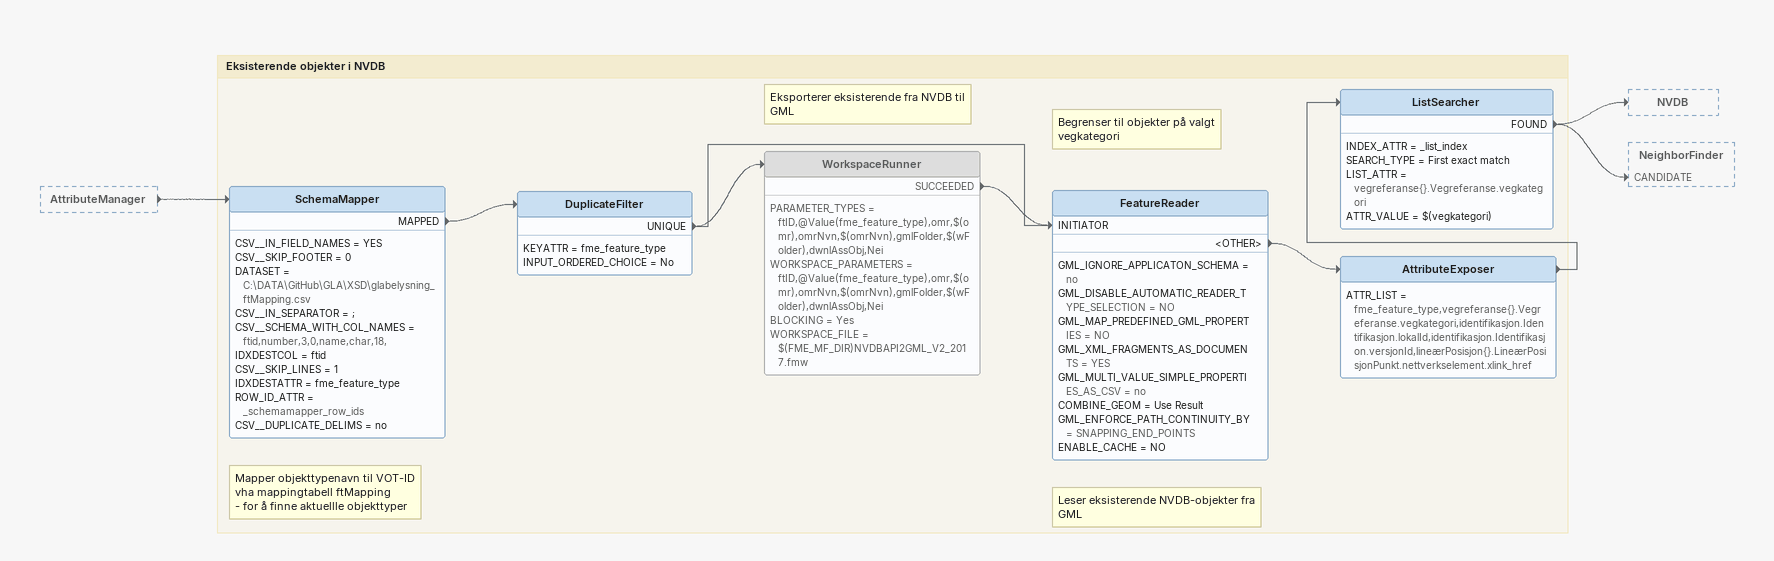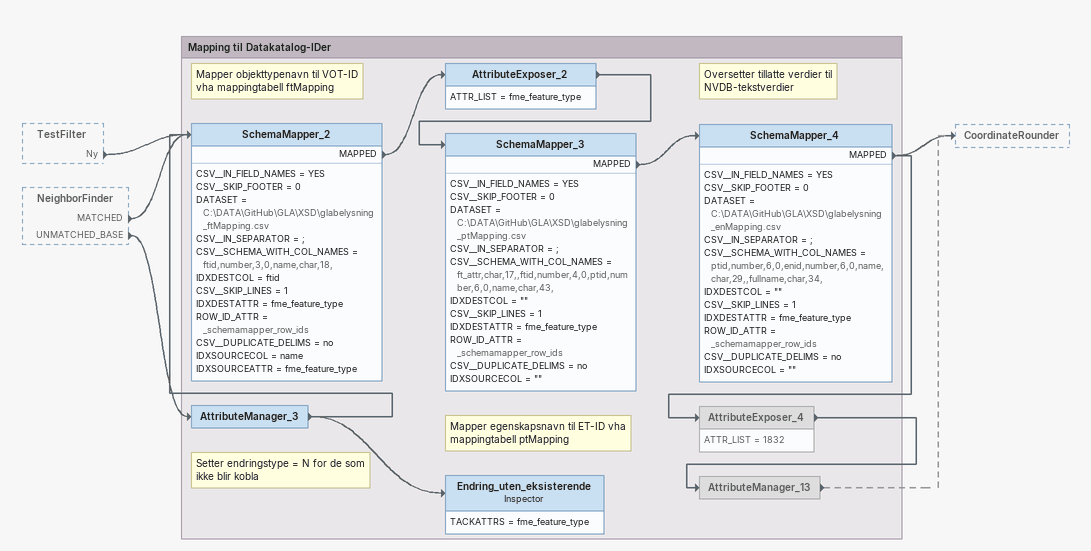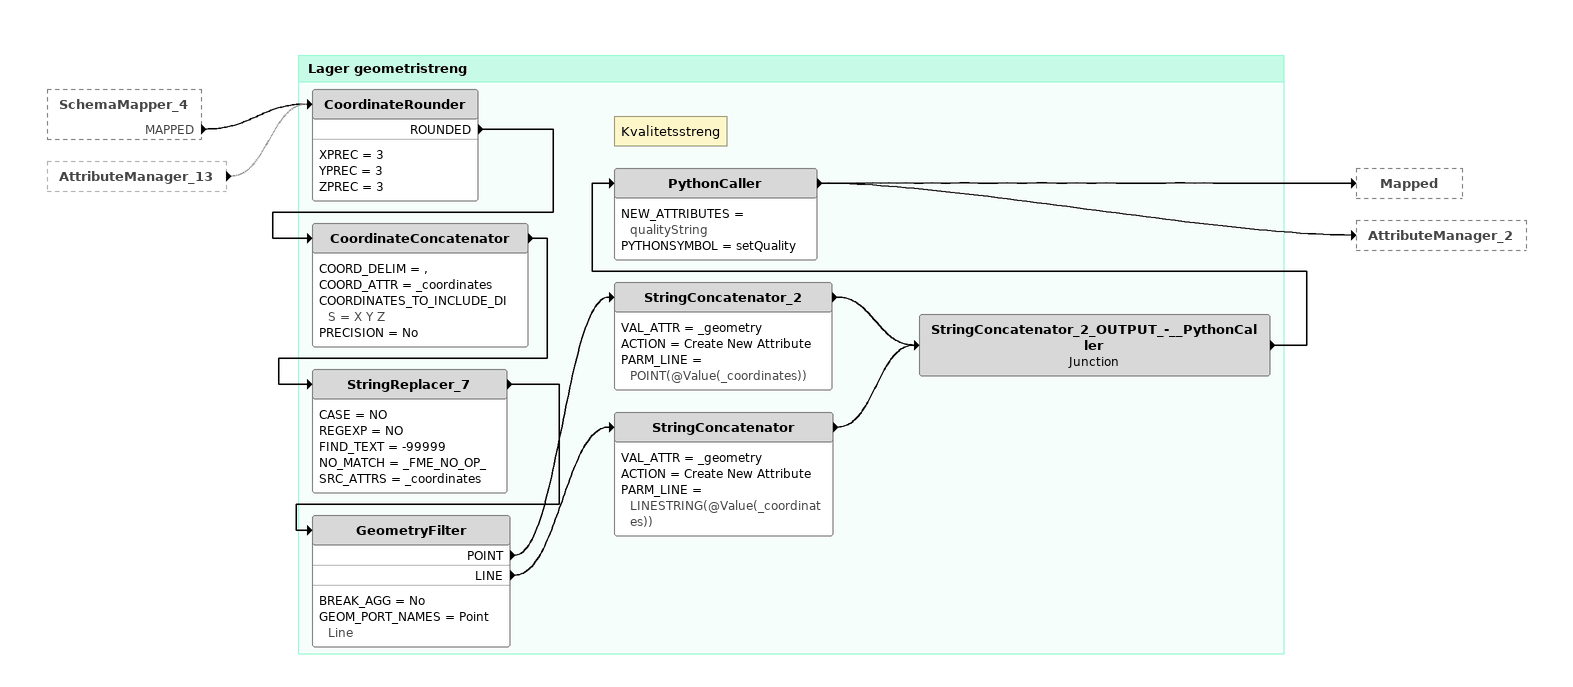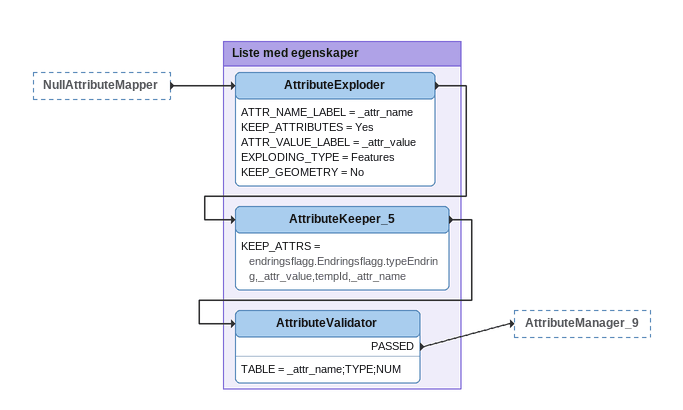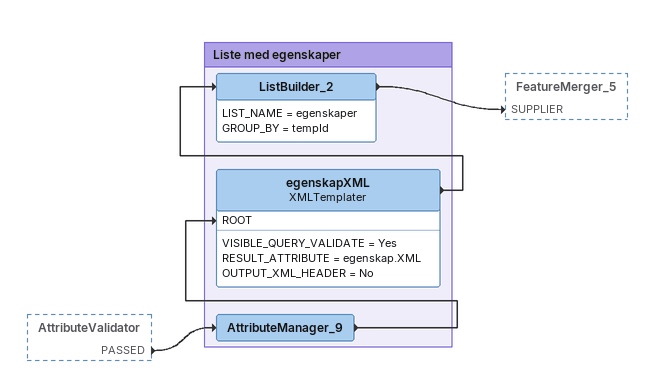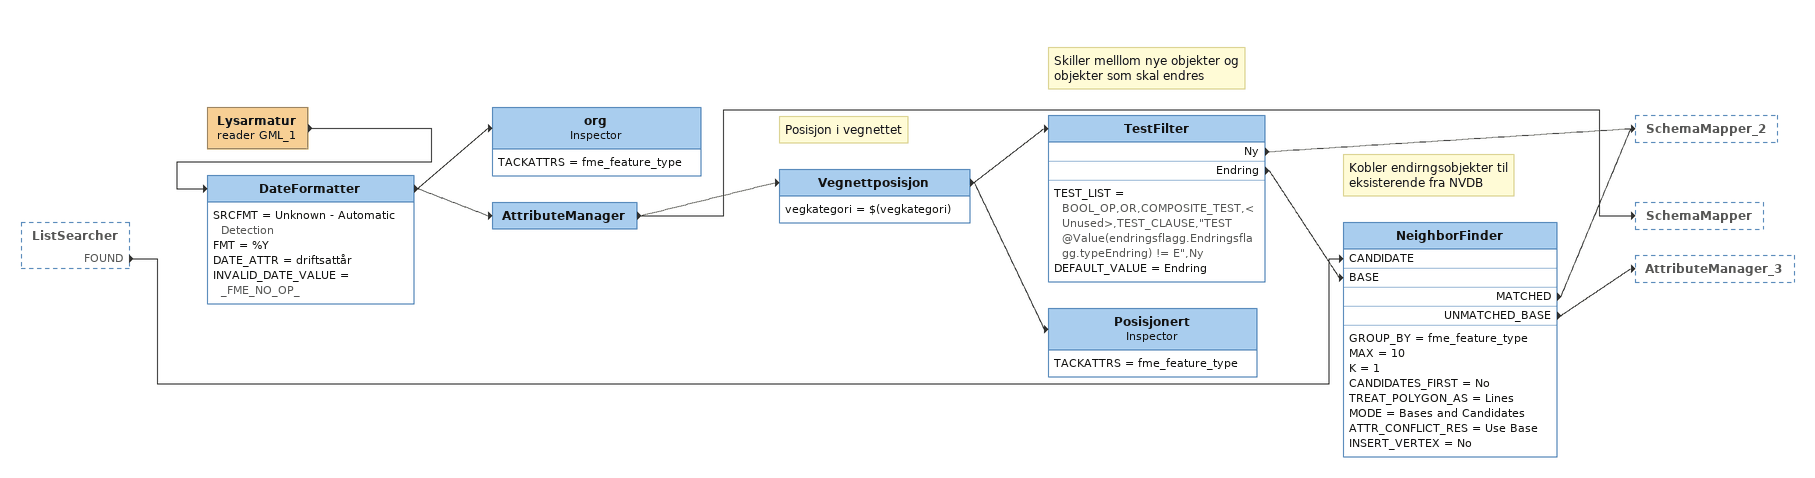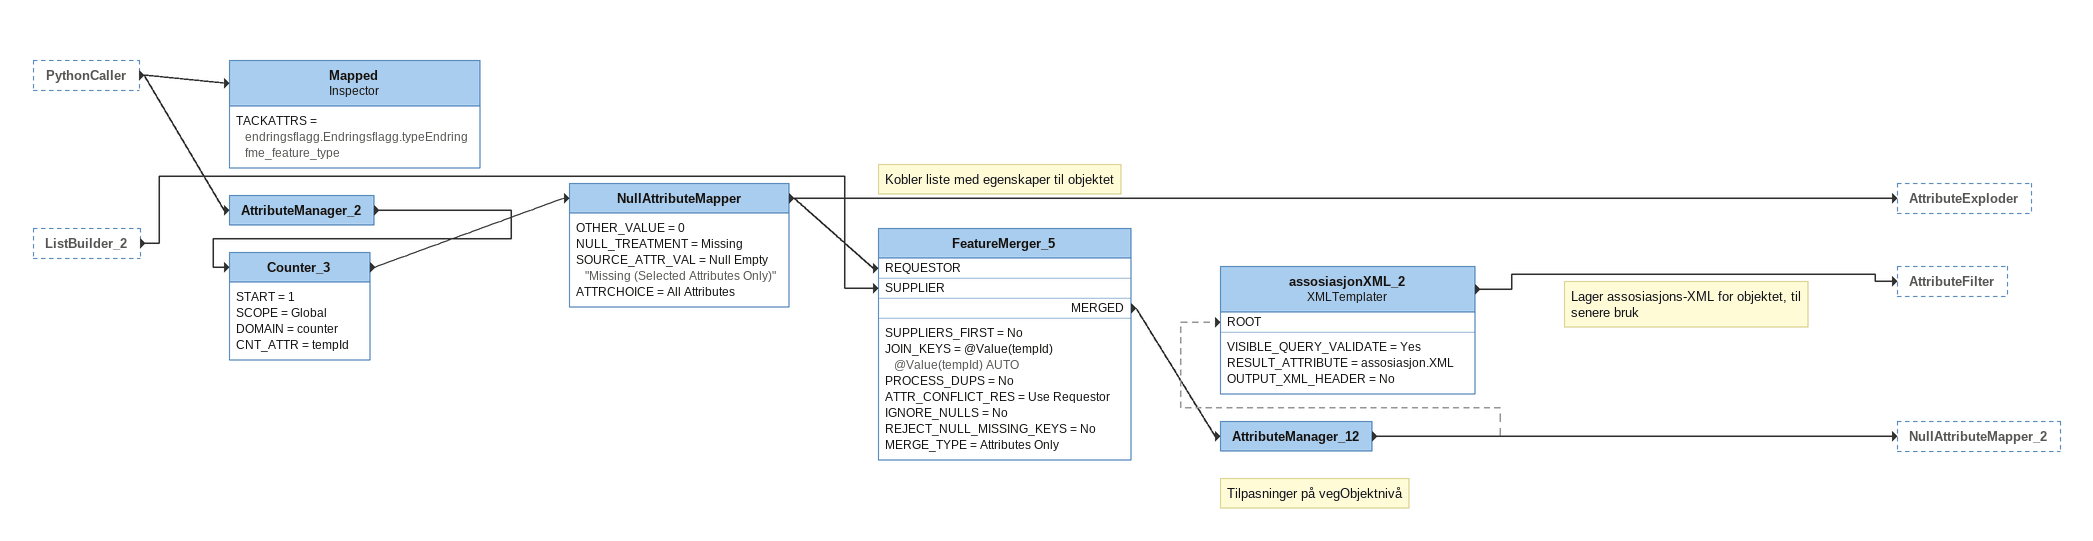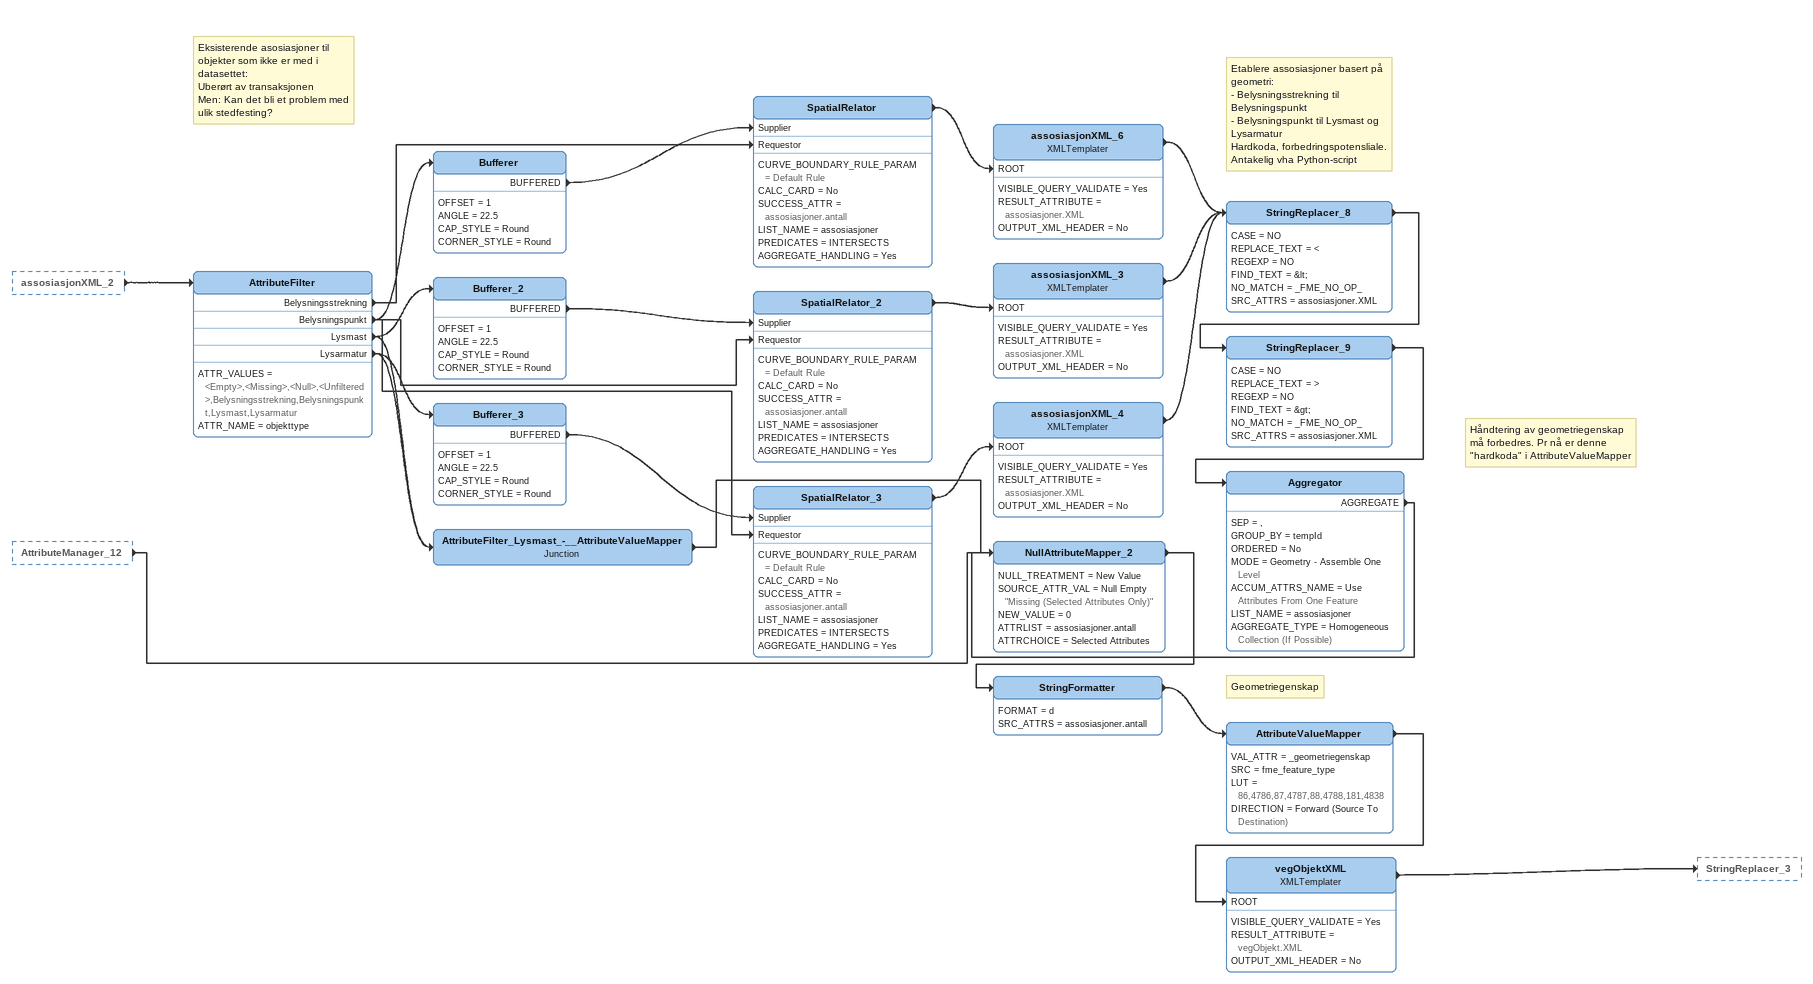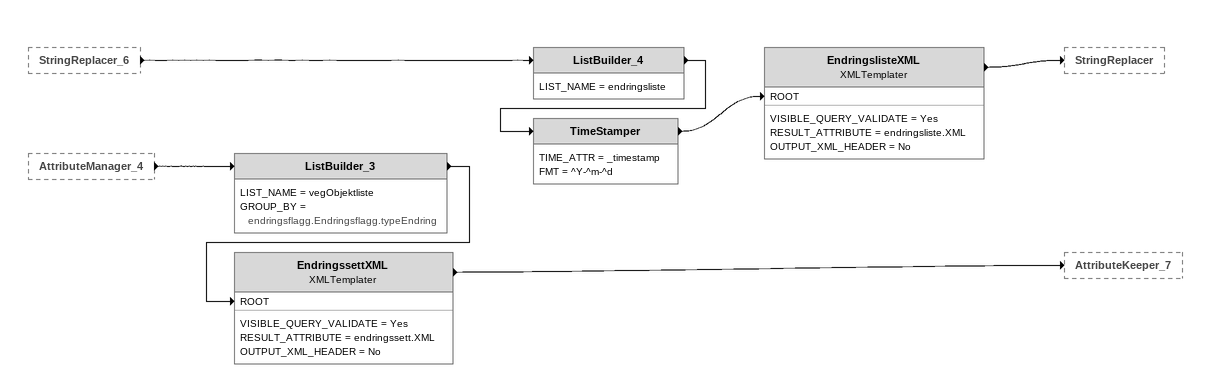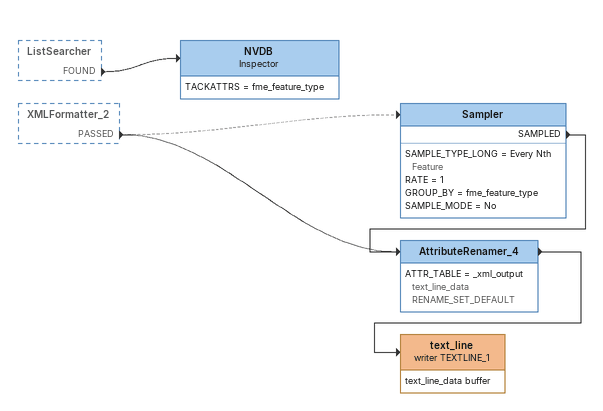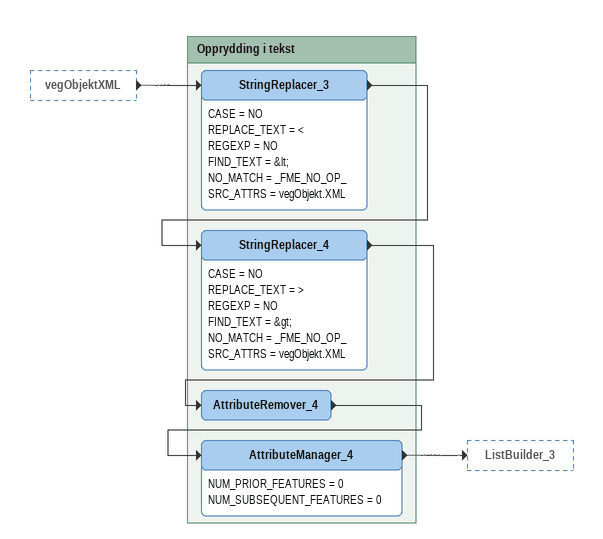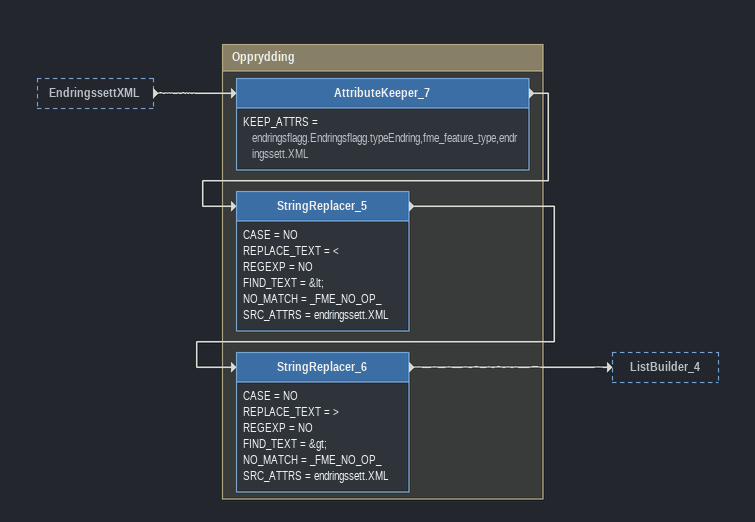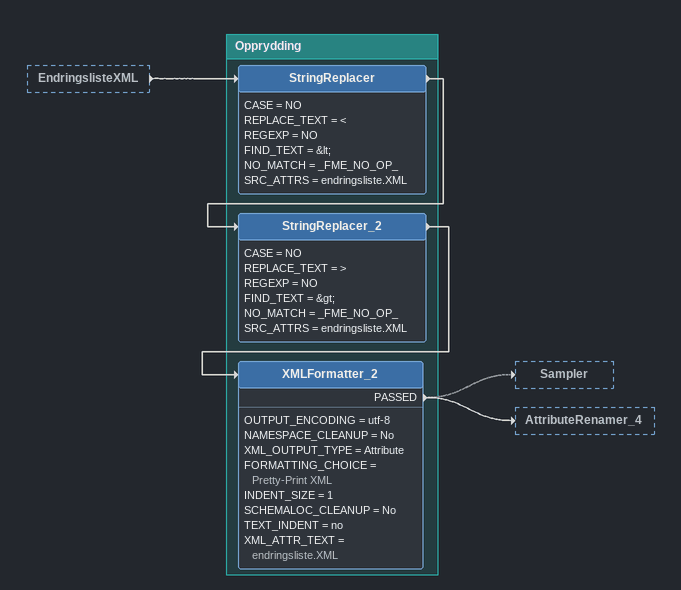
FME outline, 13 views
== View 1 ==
AttributeManager [outside]
    -> SchemaMapper

Bookmark: Eksisterende objekter i NVDB
Note: Mapper objekttypenavn til VOT-ID vha mappingtabell ftMapping / - for å finne aktuellle objekttyper
SchemaMapper
    CSV__IN_FIELD_NAMES = YES
    CSV__SKIP_FOOTER = 0
    DATASET = C:\DATA\GitHub\GLA\XSD\glabelysning_ftMapping.csv
    CSV__IN_SEPARATOR = ;
    CSV__SCHEMA_WITH_COL_NAMES = ftid,number,3,0,name,char,18,
    IDXDESTCOL = ftid
    CSV__SKIP_LINES = 1
    IDXDESTATTR = fme_feature_type
    ROW_ID_ATTR = _schemamapper_row_ids
    CSV__DUPLICATE_DELIMS = no
    MAPPED -> DuplicateFilter
DuplicateFilter
    KEYATTR = fme_feature_type
    INPUT_ORDERED_CHOICE = No
    UNIQUE -> WorkspaceRunner
    UNIQUE -> FeatureReader [INITIATOR]
Note: Eksporterer eksisterende fra NVDB til GML
WorkspaceRunner [off]
    PARAMETER_TYPES = ftID,@Value(fme_feature_type),omr,$(omr),omrNvn,$(omrNvn),gmlFolder,$(wFolder),dwnlAssObj,Nei
    WORKSPACE_PARAMETERS = ftID,@Value(fme_feature_type),omr,$(omr),omrNvn,$(omrNvn),gmlFolder,$(wFolder),dwnlAssObj,Nei
    BLOCKING = Yes
    WORKSPACE_FILE = $(FME_MF_DIR)NVDBAPI2GML_V2_2017.fmw
    SUCCEEDED -> FeatureReader [INITIATOR]
Note: Leser eksisterende NVDB-objekter fra GML
FeatureReader
    GML_IGNORE_APPLICATON_SCHEMA = no
    GML_DISABLE_AUTOMATIC_READER_TYPE_SELECTION = NO
    GML_MAP_PREDEFINED_GML_PROPERTIES = NO
    GML_XML_FRAGMENTS_AS_DOCUMENTS = YES
    GML_MULTI_VALUE_SIMPLE_PROPERTIES_AS_CSV = no
    COMBINE_GEOM = Use Result
    GML_ENFORCE_PATH_CONTINUITY_BY = SNAPPING_END_POINTS
    ENABLE_CACHE = NO
    <OTHER> -> AttributeExposer
AttributeExposer
    ATTR_LIST = fme_feature_type,vegreferanse{}.Vegreferanse.vegkategori,identifikasjon.Identifikasjon.lokalId,identifikasjon.Identifikasjon.versjonId,lineærPosisjon{}.LineærPosisjonPunkt.nettverkselement.xlink_href
    -> ListSearcher
Note: Begrenser til objekter på valgt vegkategori
ListSearcher
    INDEX_ATTR = _list_index
    SEARCH_TYPE = First exact match
    LIST_ATTR = vegreferanse{}.Vegreferanse.vegkategori
    ATTR_VALUE = $(vegkategori)
    FOUND -> NVDB
    FOUND -> NeighborFinder [CANDIDATE]

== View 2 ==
TestFilter [outside]
    Ny -> SchemaMapper_2
NeighborFinder [outside]
    MATCHED -> SchemaMapper_2
    UNMATCHED_BASE -> AttributeManager_3

Bookmark: Mapping til Datakatalog-IDer
Note: Setter endringstype = N for de som ikke blir kobla
AttributeManager_3
    -> Endring_uten_eksisterende
    -> SchemaMapper_2
Note: Mapper objekttypenavn til VOT-ID vha mappingtabell ftMapping
SchemaMapper_2
    CSV__IN_FIELD_NAMES = YES
    CSV__SKIP_FOOTER = 0
    DATASET = C:\DATA\GitHub\GLA\XSD\glabelysning_ftMapping.csv
    CSV__IN_SEPARATOR = ;
    CSV__SCHEMA_WITH_COL_NAMES = ftid,number,3,0,name,char,18,
    IDXDESTCOL = ftid
    CSV__SKIP_LINES = 1
    IDXDESTATTR = fme_feature_type
    ROW_ID_ATTR = _schemamapper_row_ids
    CSV__DUPLICATE_DELIMS = no
    IDXSOURCECOL = name
    IDXSOURCEATTR = fme_feature_type
    MAPPED -> AttributeExposer_2
AttributeExposer_2
    ATTR_LIST = fme_feature_type
    -> SchemaMapper_3
Note: Mapper egenskapsnavn til ET-ID vha mappingtabell ptMapping
SchemaMapper_3
    CSV__IN_FIELD_NAMES = YES
    CSV__SKIP_FOOTER = 0
    DATASET = C:\DATA\GitHub\GLA\XSD\glabelysning_ptMapping.csv
    CSV__IN_SEPARATOR = ;
    CSV__SCHEMA_WITH_COL_NAMES = ft_attr,char,17,,ftid,number,4,0,ptid,number,6,0,name,char,43,
    IDXDESTCOL = ""
    CSV__SKIP_LINES = 1
    IDXDESTATTR = fme_feature_type
    ROW_ID_ATTR = _schemamapper_row_ids
    CSV__DUPLICATE_DELIMS = no
    IDXSOURCECOL = ""
    MAPPED -> SchemaMapper_4
Note: Oversetter tillatte verdier til NVDB-tekstverdier
SchemaMapper_4
    CSV__IN_FIELD_NAMES = YES
    CSV__SKIP_FOOTER = 0
    DATASET = C:\DATA\GitHub\GLA\XSD\glabelysning_enMapping.csv
    CSV__IN_SEPARATOR = ;
    CSV__SCHEMA_WITH_COL_NAMES = ptid,number,6,0,enid,number,6,0,name,char,29,,fullname,char,34,
    IDXDESTCOL = ""
    CSV__SKIP_LINES = 1
    IDXDESTATTR = fme_feature_type
    ROW_ID_ATTR = _schemamapper_row_ids
    CSV__DUPLICATE_DELIMS = no
    IDXSOURCECOL = ""
    MAPPED -> AttributeExposer_4
    MAPPED -> CoordinateRounder
AttributeExposer_4 [off]
    ATTR_LIST = 1832
    -> AttributeManager_13
AttributeManager_13 [off]
    -> CoordinateRounder [off]
Endring_uten_eksisterende: Inspector
    TACKATTRS = fme_feature_type

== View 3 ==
SchemaMapper_4 [outside]
    MAPPED -> CoordinateRounder
AttributeManager_13 [outside]
    -> CoordinateRounder [off]

Bookmark: Lager geometristreng
CoordinateRounder
    XPREC = 3
    YPREC = 3
    ZPREC = 3
    ROUNDED -> CoordinateConcatenator
CoordinateConcatenator
    COORD_DELIM = ,
    COORD_ATTR = _coordinates
    COORDINATES_TO_INCLUDE_DIS = X Y Z
    PRECISION = No
    -> StringReplacer_7
StringReplacer_7
    CASE = NO
    REGEXP = NO
    FIND_TEXT = -99999
    NO_MATCH = _FME_NO_OP_
    SRC_ATTRS = _coordinates
    -> GeometryFilter
GeometryFilter
    BREAK_AGG = No
    GEOM_PORT_NAMES = Point Line
    POINT -> StringConcatenator_2
    LINE -> StringConcatenator
StringConcatenator_2
    VAL_ATTR = _geometry
    ACTION = Create New Attribute
    PARM_LINE = POINT(@Value(_coordinates))
    -> StringConcatenator_2_OUTPUT_-__PythonCaller
StringConcatenator
    VAL_ATTR = _geometry
    ACTION = Create New Attribute
    PARM_LINE = LINESTRING(@Value(_coordinates))
    -> StringConcatenator_2_OUTPUT_-__PythonCaller
StringConcatenator_2_OUTPUT_-__PythonCaller: Junction
    -> PythonCaller
Note: Kvalitetsstreng
PythonCaller
    NEW_ATTRIBUTES = qualityString
    PYTHONSYMBOL = setQuality
    -> Mapped
    -> AttributeManager_2

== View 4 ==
NullAttributeMapper [outside]
    -> AttributeExploder

Bookmark: Liste med egenskaper
AttributeExploder
    ATTR_NAME_LABEL = _attr_name
    KEEP_ATTRIBUTES = Yes
    ATTR_VALUE_LABEL = _attr_value
    EXPLODING_TYPE = Features
    KEEP_GEOMETRY = No
    -> AttributeKeeper_5
AttributeKeeper_5
    KEEP_ATTRS = endringsflagg.Endringsflagg.typeEndring,_attr_value,tempId,_attr_name
    -> AttributeValidator
AttributeValidator
    TABLE = _attr_name;TYPE;NUM
    PASSED -> AttributeManager_9

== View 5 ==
AttributeValidator [outside]
    PASSED -> AttributeManager_9

Bookmark: Liste med egenskaper
AttributeManager_9
    -> egenskapXML [ROOT]
egenskapXML: XMLTemplater
    VISIBLE_QUERY_VALIDATE = Yes
    RESULT_ATTRIBUTE = egenskap.XML
    OUTPUT_XML_HEADER = No
    -> ListBuilder_2
ListBuilder_2
    LIST_NAME = egenskaper
    GROUP_BY = tempId
    -> FeatureMerger_5 [SUPPLIER]

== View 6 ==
ListSearcher [outside]
    FOUND -> NeighborFinder [CANDIDATE]
Lysarmatur (reader GML_1)
    -> DateFormatter
DateFormatter
    SRCFMT = Unknown - Automatic Detection
    FMT = %Y
    DATE_ATTR = driftsattår
    INVALID_DATE_VALUE = _FME_NO_OP_
    -> org
    -> AttributeManager
org: Inspector
    TACKATTRS = fme_feature_type
AttributeManager
    -> SchemaMapper
    -> Vegnettposisjon
Note: Posisjon i vegnettet
Vegnettposisjon
    vegkategori = $(vegkategori)
    -> Posisjonert
    -> TestFilter
Note: Skiller melllom nye objekter og objekter som skal endres
TestFilter
    TEST_LIST = BOOL_OP,OR,COMPOSITE_TEST,<Unused>,TEST_CLAUSE,"TEST @Value(endringsflagg.Endringsflagg.typeEndring) != E",Ny
    DEFAULT_VALUE = Endring
    Ny -> SchemaMapper_2
    Endring -> NeighborFinder [BASE]
Posisjonert: Inspector
    TACKATTRS = fme_feature_type
Note: Kobler endirngsobjekter til eksisterende fra NVDB
NeighborFinder
    GROUP_BY = fme_feature_type
    MAX = 10
    K = 1
    CANDIDATES_FIRST = No
    TREAT_POLYGON_AS = Lines
    MODE = Bases and Candidates
    ATTR_CONFLICT_RES = Use Base
    INSERT_VERTEX = No
    MATCHED -> SchemaMapper_2
    UNMATCHED_BASE -> AttributeManager_3

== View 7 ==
PythonCaller [outside]
    -> Mapped
    -> AttributeManager_2
ListBuilder_2 [outside]
    -> FeatureMerger_5 [SUPPLIER]
Mapped: Inspector
    TACKATTRS = endringsflagg.Endringsflagg.typeEndring fme_feature_type
AttributeManager_2
    -> Counter_3
Counter_3
    START = 1
    SCOPE = Global
    DOMAIN = counter
    CNT_ATTR = tempId
    -> NullAttributeMapper
NullAttributeMapper
    OTHER_VALUE = 0
    NULL_TREATMENT = Missing
    SOURCE_ATTR_VAL = Null Empty "Missing (Selected Attributes Only)"
    ATTRCHOICE = All Attributes
    -> AttributeExploder
    -> FeatureMerger_5 [REQUESTOR]
Note: Kobler liste med egenskaper til objektet
FeatureMerger_5
    SUPPLIERS_FIRST = No
    JOIN_KEYS = @Value(tempId) @Value(tempId) AUTO
    PROCESS_DUPS = No
    ATTR_CONFLICT_RES = Use Requestor
    IGNORE_NULLS = No
    REJECT_NULL_MISSING_KEYS = No
    MERGE_TYPE = Attributes Only
    MERGED -> AttributeManager_12
Note: Tilpasninger på vegObjektnivå
AttributeManager_12
    -> assosiasjonXML_2 [ROOT] [off]
    -> NullAttributeMapper_2
Note: Lager assosiasjons-XML for objektet, til senere bruk
assosiasjonXML_2: XMLTemplater
    VISIBLE_QUERY_VALIDATE = Yes
    RESULT_ATTRIBUTE = assosiasjon.XML
    OUTPUT_XML_HEADER = No
    -> AttributeFilter

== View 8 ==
assosiasjonXML_2 [outside]
    -> AttributeFilter
AttributeManager_12 [outside]
    -> NullAttributeMapper_2
Note: Eksisterende asosiasjoner til objekter som ikke er med i datasettet: / Uberørt av transaksjonen / Men: Kan det bli et problem med ulik stedfesting?
AttributeFilter
    ATTR_VALUES = <Empty>,<Missing>,<Null>,<Unfiltered>,Belysningsstrekning,Belysningspunkt,Lysmast,Lysarmatur
    ATTR_NAME = objekttype
    Belysningsstrekning -> SpatialRelator [Requestor]
    Belysningspunkt -> Bufferer
    Belysningspunkt -> SpatialRelator_2 [Requestor]
    Belysningspunkt -> SpatialRelator_3 [Requestor]
    Lysmast -> AttributeFilter_Lysmast_-__AttributeValueMapper
    Lysmast -> Bufferer_2
    Lysarmatur -> AttributeFilter_Lysmast_-__AttributeValueMapper
    Lysarmatur -> Bufferer_3
Bufferer
    OFFSET = 1
    ANGLE = 22.5
    CAP_STYLE = Round
    CORNER_STYLE = Round
    BUFFERED -> SpatialRelator [Supplier]
SpatialRelator
    CURVE_BOUNDARY_RULE_PARAM = Default Rule
    CALC_CARD = No
    SUCCESS_ATTR = assosiasjoner.antall
    LIST_NAME = assosiasjoner
    PREDICATES = INTERSECTS
    AGGREGATE_HANDLING = Yes
    -> assosiasjonXML_6 [ROOT]
Note: Etablere assosiasjoner basert på geometri: / - Belysningsstrekning til Belysningspunkt / - Belysningspunkt til Lysmast og Lysarmatur / Hardkoda, forbedringspotensliale. Antakelig vha Python-script
assosiasjonXML_6: XMLTemplater
    VISIBLE_QUERY_VALIDATE = Yes
    RESULT_ATTRIBUTE = assosiasjoner.XML
    OUTPUT_XML_HEADER = No
    -> StringReplacer_8
Bufferer_2
    OFFSET = 1
    ANGLE = 22.5
    CAP_STYLE = Round
    CORNER_STYLE = Round
    BUFFERED -> SpatialRelator_2 [Supplier]
SpatialRelator_2
    CURVE_BOUNDARY_RULE_PARAM = Default Rule
    CALC_CARD = No
    SUCCESS_ATTR = assosiasjoner.antall
    LIST_NAME = assosiasjoner
    PREDICATES = INTERSECTS
    AGGREGATE_HANDLING = Yes
    -> assosiasjonXML_3 [ROOT]
assosiasjonXML_3: XMLTemplater
    VISIBLE_QUERY_VALIDATE = Yes
    RESULT_ATTRIBUTE = assosiasjoner.XML
    OUTPUT_XML_HEADER = No
    -> StringReplacer_8
Bufferer_3
    OFFSET = 1
    ANGLE = 22.5
    CAP_STYLE = Round
    CORNER_STYLE = Round
    BUFFERED -> SpatialRelator_3 [Supplier]
SpatialRelator_3
    CURVE_BOUNDARY_RULE_PARAM = Default Rule
    CALC_CARD = No
    SUCCESS_ATTR = assosiasjoner.antall
    LIST_NAME = assosiasjoner
    PREDICATES = INTERSECTS
    AGGREGATE_HANDLING = Yes
    -> assosiasjonXML_4 [ROOT]
assosiasjonXML_4: XMLTemplater
    VISIBLE_QUERY_VALIDATE = Yes
    RESULT_ATTRIBUTE = assosiasjoner.XML
    OUTPUT_XML_HEADER = No
    -> StringReplacer_8
StringReplacer_8
    CASE = NO
    REPLACE_TEXT = <
    REGEXP = NO
    FIND_TEXT = &lt;
    NO_MATCH = _FME_NO_OP_
    SRC_ATTRS = assosiasjoner.XML
    -> StringReplacer_9
StringReplacer_9
    CASE = NO
    REPLACE_TEXT = >
    REGEXP = NO
    FIND_TEXT = &gt;
    NO_MATCH = _FME_NO_OP_
    SRC_ATTRS = assosiasjoner.XML
    -> Aggregator
Aggregator
    SEP = ,
    GROUP_BY = tempId
    ORDERED = No
    MODE = Geometry - Assemble One Level
    ACCUM_ATTRS_NAME = Use Attributes From One Feature
    LIST_NAME = assosiasjoner
    AGGREGATE_TYPE = Homogeneous Collection (If Possible)
    AGGREGATE -> NullAttributeMapper_2
AttributeFilter_Lysmast_-__AttributeValueMapper: Junction
    -> NullAttributeMapper_2
NullAttributeMapper_2
    NULL_TREATMENT = New Value
    SOURCE_ATTR_VAL = Null Empty "Missing (Selected Attributes Only)"
    NEW_VALUE = 0
    ATTRLIST = assosiasjoner.antall
    ATTRCHOICE = Selected Attributes
    -> StringFormatter
StringFormatter
    FORMAT = d
    SRC_ATTRS = assosiasjoner.antall
    -> AttributeValueMapper
Note: Geometriegenskap
Note: Håndtering av geometriegenskap må forbedres. Pr nå er denne "hardkoda" i AttributeValueMapper
AttributeValueMapper
    VAL_ATTR = _geometriegenskap
    SRC = fme_feature_type
    LUT = 86,4786,87,4787,88,4788,181,4838
    DIRECTION = Forward (Source To Destination)
    -> vegObjektXML [ROOT]
vegObjektXML: XMLTemplater
    VISIBLE_QUERY_VALIDATE = Yes
    RESULT_ATTRIBUTE = vegObjekt.XML
    OUTPUT_XML_HEADER = No
    -> StringReplacer_3

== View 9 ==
StringReplacer_6 [outside]
    -> ListBuilder_4
AttributeManager_4 [outside]
    -> ListBuilder_3
ListBuilder_3
    LIST_NAME = vegObjektliste
    GROUP_BY = endringsflagg.Endringsflagg.typeEndring
    -> EndringssettXML [ROOT]
EndringssettXML: XMLTemplater
    VISIBLE_QUERY_VALIDATE = Yes
    RESULT_ATTRIBUTE = endringssett.XML
    OUTPUT_XML_HEADER = No
    -> AttributeKeeper_7
ListBuilder_4
    LIST_NAME = endringsliste
    -> TimeStamper
TimeStamper
    TIME_ATTR = _timestamp
    FMT = ^Y-^m-^d
    -> EndringslisteXML [ROOT]
EndringslisteXML: XMLTemplater
    VISIBLE_QUERY_VALIDATE = Yes
    RESULT_ATTRIBUTE = endringsliste.XML
    OUTPUT_XML_HEADER = No
    -> StringReplacer

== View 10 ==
ListSearcher [outside]
    FOUND -> NVDB
XMLFormatter_2 [outside]
    PASSED -> Sampler [off]
    PASSED -> AttributeRenamer_4
Sampler
    SAMPLE_TYPE_LONG = Every Nth Feature
    RATE = 1
    GROUP_BY = fme_feature_type
    SAMPLE_MODE = No
    SAMPLED -> AttributeRenamer_4
AttributeRenamer_4
    ATTR_TABLE = _xml_output text_line_data RENAME_SET_DEFAULT
    -> text_line (writer TEXTLINE_1)
text_line (writer TEXTLINE_1)
    attributes: text_line_data buffer
NVDB: Inspector
    TACKATTRS = fme_feature_type

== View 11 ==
vegObjektXML [outside]
    -> StringReplacer_3

Bookmark: Opprydding i tekst
StringReplacer_3
    CASE = NO
    REPLACE_TEXT = <
    REGEXP = NO
    FIND_TEXT = &lt;
    NO_MATCH = _FME_NO_OP_
    SRC_ATTRS = vegObjekt.XML
    -> StringReplacer_4
StringReplacer_4
    CASE = NO
    REPLACE_TEXT = >
    REGEXP = NO
    FIND_TEXT = &gt;
    NO_MATCH = _FME_NO_OP_
    SRC_ATTRS = vegObjekt.XML
    -> AttributeRemover_4
AttributeRemover_4
    -> AttributeManager_4
AttributeManager_4
    NUM_PRIOR_FEATURES = 0
    NUM_SUBSEQUENT_FEATURES = 0
    -> ListBuilder_3

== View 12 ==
EndringssettXML [outside]
    -> AttributeKeeper_7

Bookmark: Opprydding
AttributeKeeper_7
    KEEP_ATTRS = endringsflagg.Endringsflagg.typeEndring,fme_feature_type,endringssett.XML
    -> StringReplacer_5
StringReplacer_5
    CASE = NO
    REPLACE_TEXT = <
    REGEXP = NO
    FIND_TEXT = &lt;
    NO_MATCH = _FME_NO_OP_
    SRC_ATTRS = endringssett.XML
    -> StringReplacer_6
StringReplacer_6
    CASE = NO
    REPLACE_TEXT = >
    REGEXP = NO
    FIND_TEXT = &gt;
    NO_MATCH = _FME_NO_OP_
    SRC_ATTRS = endringssett.XML
    -> ListBuilder_4

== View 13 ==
EndringslisteXML [outside]
    -> StringReplacer

Bookmark: Opprydding
StringReplacer
    CASE = NO
    REPLACE_TEXT = <
    REGEXP = NO
    FIND_TEXT = &lt;
    NO_MATCH = _FME_NO_OP_
    SRC_ATTRS = endringsliste.XML
    -> StringReplacer_2
StringReplacer_2
    CASE = NO
    REPLACE_TEXT = >
    REGEXP = NO
    FIND_TEXT = &gt;
    NO_MATCH = _FME_NO_OP_
    SRC_ATTRS = endringsliste.XML
    -> XMLFormatter_2
XMLFormatter_2
    OUTPUT_ENCODING = utf-8
    NAMESPACE_CLEANUP = No
    XML_OUTPUT_TYPE = Attribute
    FORMATTING_CHOICE = Pretty-Print XML
    INDENT_SIZE = 1
    SCHEMALOC_CLEANUP = No
    TEXT_INDENT = no
    XML_ATTR_TEXT = endringsliste.XML
    PASSED -> Sampler [off]
    PASSED -> AttributeRenamer_4
